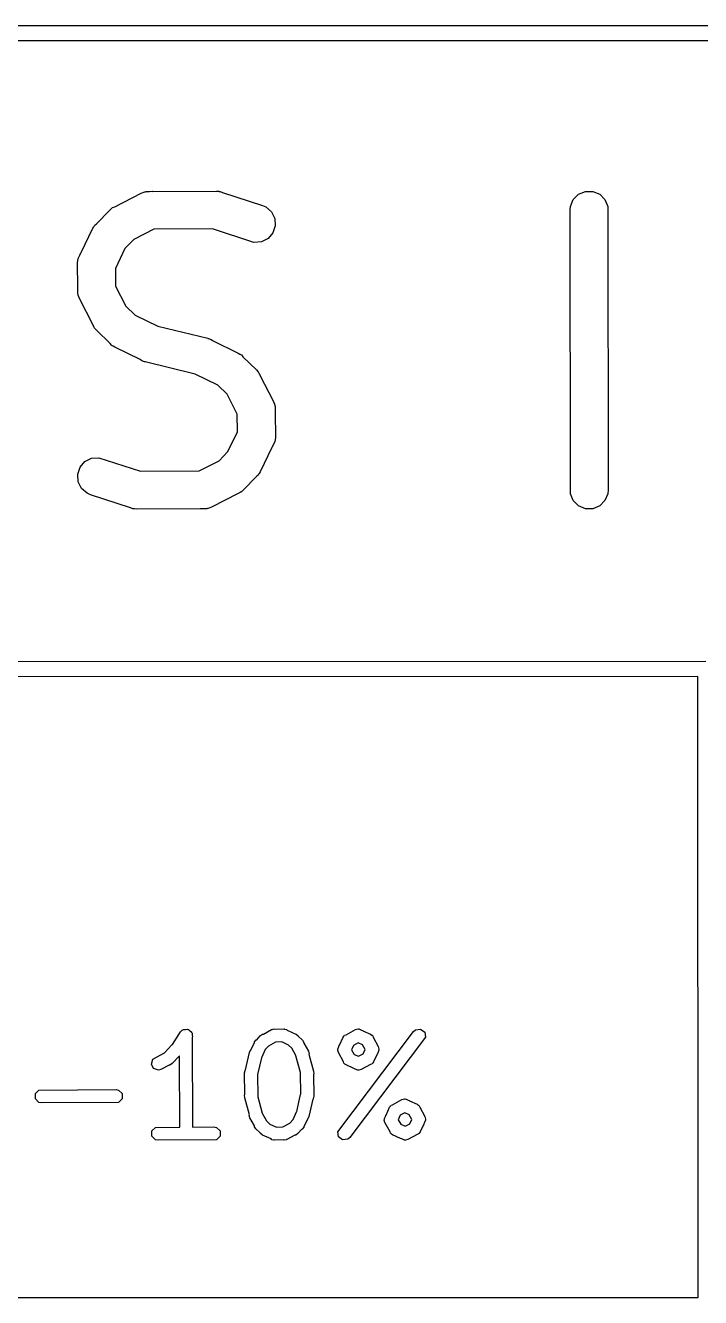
# Model space of a CAD drawing. Extents: x 138 to 258, y -115 to -93.
# Drawn here: x 231.01 to 236.41, y -103.04 to -92.88 of the extents above; entities that cross this region are included whole.
import ezdxf

# ---------------------------------------------------------------- set-up
doc = ezdxf.new("R2010")
doc.units = 0
doc.layers.add('BLACK', color=7, linetype='CONTINUOUS')

msp = doc.modelspace()

# ---------------------------------------------------------------- linework, layer by layer
at = {"layer": 'BLACK', "linetype": 'CONTINUOUS'}
for p, q in [((164.0343, -92.879934), (258.0386, -92.8751)), ((257.975155, -92.99727), (164.117349, -93.002096)), ((231.935193, -94.214693), (231.963096, -94.204015)), ((231.963096, -94.204015), (231.968558, -94.203626)), ((231.968558, -94.203626), (231.973616, -94.201532)), ((231.973616, -94.201532), (231.999968, -94.201394)), ((231.999968, -94.201394), (232.022409, -94.1998)), ((232.022409, -94.1998), (232.026774, -94.201255)), ((232.026774, -94.201255), (232.535539, -94.198604)), ((232.535539, -94.198604), (232.550582, -94.200085)), ((232.550582, -94.200085), (232.5546, -94.1998)), ((232.5546, -94.1998), (232.557613, -94.200777)), ((232.557613, -94.200777), (232.565271, -94.201532)), ((232.565271, -94.201532), (232.584553, -94.209519)), ((235.431137, -94.224288), (235.486074, -94.201532)), ((235.486074, -94.201532), (235.545538, -94.201532)), ((235.545538, -94.201532), (235.600475, -94.224288)), ((231.724043, -94.32317), (231.935193, -94.214693)), ((232.584553, -94.209519), (232.903047, -94.312863)), ((235.366334, -94.321272), (235.38909, -94.266335)), ((235.38909, -94.266335), (235.431137, -94.224288)), ((235.600475, -94.224288), (235.642522, -94.266335)), ((235.642522, -94.266335), (235.665278, -94.321272)), ((231.577157, -94.458716), (231.682709, -94.349679)), ((231.682709, -94.349679), (231.694395, -94.340087)), ((231.694395, -94.340087), (231.697033, -94.337047)), ((231.697033, -94.337047), (231.699888, -94.33558)), ((231.699888, -94.33558), (231.705803, -94.330726)), ((231.705803, -94.330726), (231.724043, -94.32317)), ((232.903047, -94.312863), (232.930327, -94.325043)), ((232.930327, -94.325043), (232.975249, -94.364003)), ((232.975249, -94.364003), (233.001842, -94.417189)), ((235.363406, -94.351004), (235.366334, -94.321272)), ((235.366334, -96.615936), (235.363406, -94.351004)), ((235.665278, -94.321272), (235.668206, -96.586204)), ((231.453473, -94.689493), (231.547723, -94.495724)), ((231.547723, -94.495724), (231.555778, -94.482927)), ((231.555778, -94.482927), (231.557318, -94.479211)), ((231.557318, -94.479211), (231.559606, -94.476847)), ((231.559606, -94.476847), (231.563639, -94.470441)), ((231.563639, -94.470441), (231.577157, -94.458716)), ((232.034808, -94.50324), (231.875675, -94.584994)), ((232.503418, -94.500798), (232.034808, -94.50324)), ((232.835793, -94.608646), (232.503418, -94.500798)), ((233.006057, -94.476503), (232.987253, -94.532916)), ((233.001842, -94.417189), (233.006057, -94.476503)), ((231.875675, -94.584994), (231.804637, -94.658378)), ((232.895106, -94.60443), (232.835793, -94.608646)), ((232.948292, -94.577837), (232.895106, -94.60443)), ((232.987253, -94.532916), (232.948292, -94.577837)), ((231.430608, -94.736503), (231.443236, -94.71054)), ((231.443236, -94.71054), (231.45088, -94.692087)), ((231.45088, -94.692087), (231.453473, -94.689493)), ((231.804637, -94.658378), (231.727902, -94.816138)), ((231.425196, -94.776756), (231.428124, -94.747024)), ((231.427495, -94.967264), (231.425196, -94.776756)), ((231.428124, -94.747024), (231.430219, -94.741964)), ((231.430219, -94.741964), (231.430608, -94.736503)), ((231.727902, -94.816138), (231.729611, -94.957741)), ((231.426393, -94.970571), (231.427495, -94.967264)), ((231.427768, -94.989931), (231.426393, -94.970571)), ((231.428124, -95.019364), (231.427768, -94.989931)), ((231.430219, -95.024423), (231.428124, -95.019364)), ((231.729611, -94.957741), (231.811586, -95.117304)), ((231.430608, -95.029885), (231.430219, -95.024423)), ((231.441285, -95.057787), (231.430608, -95.029885)), ((231.549762, -95.268936), (231.441285, -95.057787)), ((231.811586, -95.117304), (231.884972, -95.188344)), ((231.884972, -95.188344), (232.066871, -95.276821)), ((231.557318, -95.287177), (231.549762, -95.268936)), ((231.562172, -95.293091), (231.557318, -95.287177)), ((231.563639, -95.295947), (231.562172, -95.293091)), ((231.566679, -95.298584), (231.563639, -95.295947)), ((231.576271, -95.310271), (231.566679, -95.298584)), ((231.685308, -95.415822), (231.576271, -95.310271)), ((232.066871, -95.276821), (232.466063, -95.373973)), ((231.697033, -95.429341), (231.685308, -95.415822)), ((232.466063, -95.373973), (232.468257, -95.374757)), ((232.468257, -95.374757), (232.469354, -95.374835)), ((232.469354, -95.374835), (232.471784, -95.376017)), ((232.471784, -95.376017), (232.494197, -95.384025)), ((232.494197, -95.384025), (232.505564, -95.392447)), ((232.505564, -95.392447), (232.710133, -95.49195)), ((231.703438, -95.433373), (231.697033, -95.429341)), ((231.705803, -95.435662), (231.703438, -95.433373)), ((231.709521, -95.437202), (231.705803, -95.435662)), ((231.722316, -95.445256), (231.709521, -95.437202)), ((231.926883, -95.544759), (231.722316, -95.445256)), ((232.710133, -95.49195), (232.722929, -95.500005)), ((232.722929, -95.500005), (232.726646, -95.501545)), ((232.726646, -95.501545), (232.729009, -95.503833)), ((232.729009, -95.503833), (232.735416, -95.507866)), ((232.735416, -95.507866), (232.74714, -95.521384)), ((232.74714, -95.521384), (232.856178, -95.626936)), ((231.938252, -95.553183), (231.926883, -95.544759)), ((231.960664, -95.56119), (231.938252, -95.553183)), ((231.963095, -95.562373), (231.960664, -95.56119)), ((231.964191, -95.56245), (231.963095, -95.562373)), ((231.966386, -95.563235), (231.964191, -95.56245)), ((232.365575, -95.660385), (231.966386, -95.563235)), ((232.856178, -95.626936), (232.865769, -95.638622)), ((232.547478, -95.748864), (232.365575, -95.660385)), ((232.865769, -95.638622), (232.86881, -95.64126)), ((232.86881, -95.64126), (232.870276, -95.644115)), ((232.870276, -95.644115), (232.875131, -95.65003)), ((232.875131, -95.65003), (232.882686, -95.66827)), ((232.882686, -95.66827), (232.991164, -95.87942)), ((232.620862, -95.819902), (232.547478, -95.748864)), ((232.702837, -95.979465), (232.620862, -95.819902)), ((232.991164, -95.87942), (233.001842, -95.907323)), ((233.001842, -95.907323), (233.00223, -95.912785)), ((233.00223, -95.912785), (233.004325, -95.917843)), ((233.004325, -95.917843), (233.00468, -95.947259)), ((232.704546, -96.121067), (232.702837, -95.979465)), ((233.00468, -95.947259), (233.006057, -95.966636)), ((233.006057, -95.966636), (233.004953, -95.969945)), ((233.004953, -95.969945), (233.007253, -96.160451)), ((232.627812, -96.278827), (232.704546, -96.121067)), ((232.98921, -96.226672), (232.981569, -96.24512)), ((233.001842, -96.200703), (232.98921, -96.226672)), ((233.00223, -96.19524), (233.001842, -96.200703)), ((233.004325, -96.190183), (233.00223, -96.19524)), ((233.007253, -96.160451), (233.004325, -96.190183)), ((231.484157, -96.359371), (231.537343, -96.332778)), ((231.537343, -96.332778), (231.596657, -96.328562)), ((231.596657, -96.328562), (231.929031, -96.436409)), ((232.556772, -96.352214), (232.627812, -96.278827)), ((232.978976, -96.247712), (232.884726, -96.441482)), ((232.981569, -96.24512), (232.978976, -96.247712)), ((231.426392, -96.460705), (231.445196, -96.404293)), ((231.445196, -96.404293), (231.484157, -96.359371)), ((231.929031, -96.436409), (232.39764, -96.433967)), ((232.39764, -96.433967), (232.556772, -96.352214)), ((232.884726, -96.441482), (232.876672, -96.454275)), ((231.430608, -96.520019), (231.426392, -96.460705)), ((231.457201, -96.573205), (231.430608, -96.520019)), ((232.855295, -96.478486), (232.749741, -96.587529)), ((232.86881, -96.466766), (232.855295, -96.478486)), ((232.872842, -96.46036), (232.86881, -96.466766)), ((232.875132, -96.457995), (232.872842, -96.46036)), ((232.876672, -96.454275), (232.875132, -96.457995)), ((231.502123, -96.612166), (231.457201, -96.573205)), ((231.529403, -96.624345), (231.502123, -96.612166)), ((231.847891, -96.727687), (231.529403, -96.624345)), ((232.708402, -96.614039), (232.497256, -96.722515)), ((232.726647, -96.606482), (232.708402, -96.614039)), ((232.732563, -96.601626), (232.726647, -96.606482)), ((232.735416, -96.600161), (232.732563, -96.601626)), ((232.73805, -96.597122), (232.735416, -96.600161)), ((232.749741, -96.587529), (232.73805, -96.597122)), ((235.38909, -96.670873), (235.366334, -96.615936)), ((235.665278, -96.615936), (235.642522, -96.670873)), ((235.668206, -96.586204), (235.665278, -96.615936)), ((231.867178, -96.735676), (231.847891, -96.727687)), ((231.874836, -96.73643), (231.867178, -96.735676)), ((231.87785, -96.737408), (231.874836, -96.73643)), ((231.881866, -96.737122), (231.87785, -96.737408)), ((231.89691, -96.738604), (231.881866, -96.737122)), ((232.405677, -96.735952), (231.89691, -96.738604)), ((232.41004, -96.737407), (232.405677, -96.735952)), ((232.432465, -96.735813), (232.41004, -96.737407)), ((232.458833, -96.735676), (232.432465, -96.735813)), ((232.463892, -96.73358), (232.458833, -96.735676)), ((232.469354, -96.733192), (232.463892, -96.73358)), ((232.497256, -96.722515), (232.469354, -96.733192)), ((235.431137, -96.71292), (235.38909, -96.670873)), ((235.486074, -96.735676), (235.431137, -96.71292)), ((235.545538, -96.735676), (235.486074, -96.735676)), ((235.600475, -96.71292), (235.545538, -96.735676)), ((235.642522, -96.670873), (235.600475, -96.71292)), ((214.247846, -97.959923), (236.4486, -97.9551)), ((236.385117, -98.077285), (214.282291, -98.082087)), ((236.386567, -103.036418), (236.385117, -98.077285)), ((232.24784, -100.915403), (232.26254, -100.900671)), ((232.26254, -100.900671), (232.267926, -100.899593)), ((232.267926, -100.899593), (232.271809, -100.895711)), ((232.271809, -100.895711), (232.287342, -100.895711)), ((232.287342, -100.895711), (232.302573, -100.892665)), ((232.302573, -100.892665), (232.307142, -100.895711)), ((232.307142, -100.895711), (232.312633, -100.895711)), ((232.312633, -100.895711), (232.323614, -100.906692)), ((232.323614, -100.906692), (232.336541, -100.91531)), ((232.911291, -100.932964), (232.976181, -100.897282)), ((232.976181, -100.897282), (232.978757, -100.896576)), ((232.978757, -100.896576), (232.979623, -100.895711)), ((232.979623, -100.895711), (232.982342, -100.895594)), ((232.982342, -100.895594), (232.996254, -100.891785)), ((232.996254, -100.891785), (233.0048, -100.894634)), ((233.0048, -100.894634), (233.074541, -100.891651)), ((233.074541, -100.891651), (233.07716, -100.892172)), ((233.07716, -100.892172), (233.078322, -100.891785)), ((233.078322, -100.891785), (233.080763, -100.892888)), ((233.080763, -100.892888), (233.094953, -100.895711)), ((233.094953, -100.895711), (233.101506, -100.902264)), ((233.101506, -100.902264), (233.169428, -100.932964)), ((233.507266, -101.713682), (234.11246, -100.912665)), ((233.572248, -100.938245), (233.646741, -100.897282)), ((233.646741, -100.897282), (233.666814, -100.891785)), ((233.666814, -100.891785), (233.670594, -100.893045)), ((233.670594, -100.893045), (233.674376, -100.891785)), ((233.674376, -100.891785), (233.695624, -100.901389)), ((233.695624, -100.901389), (233.705544, -100.904696)), ((233.705544, -100.904696), (233.706304, -100.906216)), ((233.706304, -100.906216), (233.768956, -100.934535)), ((234.11246, -100.912665), (234.12806, -100.898889)), ((234.12806, -100.898889), (234.168517, -100.893422)), ((234.168517, -100.893422), (234.20099, -100.918163)), ((232.179997, -101.019034), (232.18451, -101.016018)), ((232.18451, -101.016018), (232.24784, -100.915403)), ((232.336541, -100.91531), (232.337618, -100.920696)), ((232.337618, -100.920696), (232.341501, -100.924579)), ((232.341501, -100.924579), (232.341581, -100.940514)), ((232.341581, -100.940514), (232.344547, -100.955343)), ((232.344547, -100.955343), (232.341679, -100.959898)), ((232.341679, -100.959898), (232.345298, -101.675451)), ((232.811314, -101.060358), (232.838995, -100.99912)), ((232.838995, -100.999086), (232.839026, -100.99905)), ((232.838995, -100.99912), (232.838995, -100.999086)), ((232.839026, -100.99905), (232.840567, -100.995643)), ((232.840567, -100.995643), (232.853327, -100.979202)), ((232.853327, -100.979202), (232.858255, -100.977559)), ((232.858255, -100.977559), (232.885171, -100.947477)), ((232.885171, -100.947477), (232.885232, -100.947295)), ((232.885232, -100.947295), (232.885433, -100.947184)), ((232.885433, -100.947184), (232.88781, -100.944528)), ((232.88781, -100.944528), (232.905114, -100.932965)), ((232.905114, -100.932965), (232.911291, -100.932964)), ((233.007464, -100.998013), (232.951356, -101.028867)), ((233.057689, -100.995864), (233.007464, -100.998013)), ((233.111667, -101.020263), (233.057689, -100.995864)), ((233.169428, -100.932964), (233.169461, -100.932965)), ((233.169461, -100.932965), (233.169494, -100.932994)), ((233.169494, -100.932994), (233.172902, -100.934535)), ((233.172902, -100.934535), (233.189343, -100.947295)), ((233.189343, -100.947295), (233.190986, -100.952225)), ((233.190986, -100.952225), (233.221068, -100.979141)), ((233.221068, -100.979141), (233.221249, -100.979202)), ((233.221249, -100.979202), (233.221358, -100.979401)), ((233.221358, -100.979401), (233.224018, -100.981781)), ((233.224018, -100.981781), (233.235581, -100.999086)), ((233.235581, -100.999086), (233.23558, -101.005262)), ((233.23558, -101.005262), (233.271264, -101.070149)), ((233.52006, -101.021041), (233.548379, -100.95839)), ((233.548379, -100.95839), (233.55489, -100.95)), ((233.55489, -100.95), (233.555792, -100.947295)), ((233.555792, -100.947295), (233.557881, -100.946145)), ((233.557881, -100.946145), (233.561139, -100.941949)), ((233.561139, -100.941949), (233.572248, -100.938245)), ((234.206457, -100.95862), (233.601263, -101.759637)), ((233.669214, -101.002857), (233.632579, -101.023003)), ((233.704342, -101.018735), (233.669214, -101.002857)), ((233.768956, -100.934535), (233.777345, -100.941046)), ((233.777345, -100.941046), (233.780051, -100.941948)), ((233.780051, -100.941948), (233.7812, -100.944037)), ((233.7812, -100.944037), (233.785397, -100.947295)), ((233.785397, -100.947295), (233.7891, -100.958404)), ((233.7891, -100.958404), (233.830064, -101.032897)), ((234.20099, -100.918163), (234.206457, -100.95862)), ((232.028405, -101.133562), (232.119354, -101.083549)), ((232.119354, -101.083549), (232.119574, -101.083488)), ((232.119574, -101.083488), (232.179997, -101.019034)), ((232.239696, -101.106282), (232.180925, -101.168975)), ((232.242579, -101.676343), (232.239696, -101.106282)), ((232.768218, -101.218875), (232.799274, -101.081067)), ((232.799274, -101.081067), (232.808163, -101.062249)), ((232.808163, -101.062249), (232.811314, -101.060358)), ((232.898729, -101.117859), (232.895778, -101.12166)), ((232.926293, -101.056879), (232.898729, -101.117859)), ((232.951356, -101.028867), (232.926293, -101.056879)), ((233.139677, -101.045325), (233.111667, -101.020263)), ((233.171637, -101.103442), (233.139677, -101.045325)), ((233.171808, -101.106941), (233.171637, -101.103442)), ((233.208203, -101.239321), (233.171808, -101.106941)), ((233.271264, -101.070149), (233.276761, -101.090222)), ((233.276761, -101.090222), (233.275304, -101.09459)), ((233.275304, -101.09459), (233.312555, -101.230081)), ((233.505629, -101.05297), (233.51523, -101.031728)), ((233.506889, -101.056751), (233.505629, -101.05297)), ((233.505629, -101.060532), (233.506889, -101.056751)), ((233.511126, -101.080605), (233.505629, -101.060532)), ((233.552087, -101.155092), (233.511126, -101.080605)), ((233.51523, -101.031728), (233.518539, -101.021802)), ((233.518539, -101.021802), (233.52006, -101.021041)), ((233.632579, -101.023003), (233.616701, -101.058131)), ((233.616701, -101.058131), (233.636847, -101.094766)), ((233.636847, -101.094766), (233.671975, -101.110644)), ((233.671975, -101.110644), (233.70861, -101.090498)), ((233.724488, -101.05537), (233.704342, -101.018735)), ((233.70861, -101.090498), (233.724488, -101.05537)), ((233.821129, -101.09246), (233.792811, -101.155112)), ((233.82265, -101.0917), (233.821129, -101.09246)), ((233.825956, -101.08178), (233.82265, -101.0917)), ((233.835561, -101.060532), (233.825956, -101.08178)), ((233.830064, -101.032897), (233.835561, -101.05297)), ((233.835561, -101.05297), (233.8343, -101.056751)), ((233.8343, -101.056751), (233.835561, -101.060532)), ((232.015495, -101.172292), (232.028405, -101.133562)), ((232.033752, -101.208807), (232.015495, -101.172292)), ((232.072482, -101.221717), (232.033752, -101.208807)), ((232.092555, -101.21622), (232.072482, -101.221717)), ((232.157442, -101.180538), (232.092555, -101.21622)), ((232.163621, -101.180538), (232.157442, -101.180538)), ((232.180925, -101.168975), (232.163621, -101.180538)), ((232.764488, -101.222606), (232.768218, -101.218875)), ((232.895778, -101.12166), (232.865515, -101.255955)), ((233.555792, -101.166207), (233.552087, -101.155092)), ((233.559991, -101.169465), (233.555792, -101.166207)), ((233.561139, -101.171553), (233.559991, -101.169465)), ((233.563841, -101.172453), (233.561139, -101.171553)), ((233.572234, -101.178967), (233.563841, -101.172453)), ((233.634885, -101.207285), (233.572234, -101.178967)), ((233.635646, -101.208807), (233.634885, -101.207285)), ((233.645572, -101.212115), (233.635646, -101.208807)), ((233.666814, -101.221717), (233.645572, -101.212115)), ((233.694449, -101.21622), (233.674376, -101.221717)), ((233.768936, -101.175258), (233.694449, -101.21622)), ((233.780051, -101.171554), (233.768936, -101.175258)), ((233.783309, -101.167354), (233.780051, -101.171554)), ((233.785397, -101.166207), (233.783309, -101.167354)), ((233.786297, -101.163504), (233.785397, -101.166207)), ((233.792811, -101.155112), (233.786297, -101.163504)), ((232.760428, -101.243018), (232.764488, -101.222606)), ((232.76384, -101.416714), (232.760428, -101.243018)), ((232.865515, -101.255955), (232.863775, -101.259637)), ((232.863775, -101.259637), (232.867108, -101.429284)), ((233.207468, -101.243018), (233.208203, -101.239321)), ((233.2108, -101.412664), (233.207468, -101.243018)), ((233.313567, -101.250869), (233.310735, -101.255587)), ((233.310735, -101.255587), (233.314148, -101.429284)), ((233.312555, -101.230081), (233.313567, -101.250869)), ((233.670594, -101.220456), (233.666814, -101.221717)), ((233.674376, -101.221717), (233.670594, -101.220456)), ((231.088087, -101.408872), (231.116955, -101.380004)), ((231.088087, -101.449696), (231.088087, -101.408872)), ((231.116955, -101.380004), (231.733421, -101.375944)), ((231.733421, -101.375944), (231.753833, -101.380004)), ((231.753833, -101.380004), (231.782701, -101.408872)), ((231.782701, -101.408872), (231.782701, -101.449696)), ((232.761009, -101.421433), (232.76384, -101.416714)), ((232.762021, -101.442221), (232.761009, -101.421433)), ((233.178797, -101.550641), (233.209061, -101.416347)), ((233.209061, -101.416347), (233.2108, -101.412664)), ((231.116955, -101.478564), (231.088087, -101.449696)), ((231.137367, -101.482624), (231.116955, -101.478564)), ((231.753833, -101.478564), (231.137367, -101.482624)), ((231.782701, -101.449696), (231.753833, -101.478564)), ((232.799271, -101.577711), (232.762021, -101.442221)), ((232.867108, -101.429284), (232.866372, -101.43298)), ((232.866372, -101.43298), (232.902768, -101.565361)), ((233.306357, -101.453426), (233.275302, -101.591235)), ((233.310088, -101.449696), (233.306357, -101.453426)), ((233.314148, -101.429284), (233.310088, -101.449696)), ((233.892594, -101.57984), (233.920914, -101.517189)), ((233.920914, -101.517189), (233.927424, -101.5088)), ((233.927424, -101.5088), (233.928326, -101.506095)), ((233.928326, -101.506095), (233.930416, -101.504945)), ((233.930416, -101.504945), (233.933674, -101.500748)), ((233.933674, -101.500748), (233.944783, -101.497044)), ((233.944783, -101.497044), (234.019273, -101.456082)), ((234.019273, -101.456082), (234.039346, -101.450585)), ((234.039346, -101.450585), (234.043127, -101.451845)), ((234.043127, -101.451845), (234.046909, -101.450585)), ((234.046909, -101.450585), (234.068151, -101.460186)), ((234.068151, -101.460186), (234.078077, -101.463495)), ((234.078077, -101.463495), (234.078837, -101.465016)), ((234.078837, -101.465016), (234.141489, -101.493335)), ((234.141489, -101.493335), (234.149878, -101.499846)), ((234.149878, -101.499846), (234.152584, -101.500748)), ((234.152584, -101.500748), (234.153733, -101.502837)), ((234.153733, -101.502837), (234.15793, -101.506095)), ((234.15793, -101.506095), (234.161633, -101.517204)), ((234.161633, -101.517204), (234.202597, -101.591697)), ((232.797815, -101.58208), (232.799271, -101.577711)), ((232.803313, -101.602153), (232.797815, -101.58208)), ((232.838995, -101.667038), (232.803313, -101.602153)), ((232.902768, -101.565361), (232.902938, -101.568858)), ((232.902938, -101.568858), (232.9349, -101.626979)), ((233.12322, -101.643434), (233.148281, -101.615424)), ((233.148281, -101.615424), (233.175847, -101.554443)), ((233.175847, -101.554443), (233.178797, -101.550641)), ((233.263261, -101.611943), (233.23558, -101.673181)), ((233.266413, -101.610053), (233.263261, -101.611943)), ((233.275302, -101.591235), (233.266413, -101.610053)), ((233.878162, -101.611769), (233.887763, -101.590527)), ((233.879422, -101.615551), (233.878162, -101.611769)), ((233.878162, -101.619333), (233.879422, -101.615551)), ((233.883659, -101.639406), (233.878162, -101.619333)), ((233.887763, -101.590527), (233.891072, -101.580602)), ((233.891072, -101.580602), (233.892594, -101.57984)), ((234.005113, -101.581803), (233.989235, -101.616931)), ((233.989235, -101.616931), (234.009381, -101.653565)), ((234.041747, -101.561658), (234.005113, -101.581803)), ((234.076875, -101.577535), (234.041747, -101.561658)), ((234.097021, -101.61417), (234.076875, -101.577535)), ((234.081143, -101.649298), (234.097021, -101.61417)), ((234.208094, -101.619332), (234.198489, -101.64058)), ((234.202597, -101.591697), (234.208094, -101.61177)), ((234.208094, -101.61177), (234.206833, -101.615551)), ((234.206833, -101.615551), (234.208094, -101.619332)), ((232.019421, -101.706899), (232.048289, -101.678031)), ((232.019421, -101.747723), (232.019421, -101.706899)), ((232.048289, -101.678031), (232.242579, -101.676343)), ((232.345298, -101.675451), (232.515741, -101.673971)), ((232.515741, -101.673971), (232.536153, -101.678031)), ((232.536153, -101.678031), (232.565021, -101.706899)), ((232.565021, -101.706899), (232.565021, -101.747723)), ((232.838995, -101.673216), (232.838995, -101.667038)), ((232.850557, -101.690521), (232.838995, -101.673216)), ((232.853218, -101.692902), (232.850557, -101.690521)), ((232.853327, -101.6931), (232.853218, -101.692902)), ((232.853505, -101.693159), (232.853327, -101.6931)), ((232.883588, -101.720076), (232.853505, -101.693159)), ((232.885232, -101.725007), (232.883588, -101.720076)), ((232.901674, -101.737767), (232.885232, -101.725007)), ((232.9349, -101.626979), (232.962906, -101.652037)), ((232.962906, -101.652037), (233.016886, -101.676437)), ((233.016886, -101.676437), (233.067111, -101.674288)), ((233.067111, -101.674288), (233.12322, -101.643434)), ((233.186766, -101.727775), (233.169461, -101.739337)), ((233.189145, -101.725115), (233.186766, -101.727775)), ((233.189343, -101.725007), (233.189145, -101.725115)), ((233.189402, -101.724828), (233.189343, -101.725007)), ((233.21632, -101.694742), (233.189402, -101.724828)), ((233.221249, -101.6931), (233.21632, -101.694742)), ((233.234009, -101.676659), (233.221249, -101.6931)), ((233.235549, -101.673251), (233.234009, -101.676659)), ((233.235581, -101.673216), (233.235549, -101.673251)), ((233.23558, -101.673181), (233.235581, -101.673216)), ((233.512733, -101.754139), (233.507266, -101.713682)), ((233.924621, -101.713892), (233.883659, -101.639406)), ((233.928326, -101.725007), (233.924621, -101.713892)), ((233.932525, -101.728266), (233.928326, -101.725007)), ((234.009381, -101.653565), (234.044508, -101.669443)), ((234.044508, -101.669443), (234.081143, -101.649298)), ((234.155842, -101.726154), (234.152584, -101.730354)), ((234.15793, -101.725007), (234.155842, -101.726154)), ((234.15883, -101.722304), (234.15793, -101.725007)), ((234.165344, -101.713912), (234.15883, -101.722304)), ((234.193662, -101.65126), (234.165344, -101.713912)), ((234.195183, -101.6505), (234.193662, -101.65126)), ((234.198489, -101.64058), (234.195183, -101.6505)), ((232.048289, -101.776591), (232.019421, -101.747723)), ((232.068701, -101.780651), (232.048289, -101.776591)), ((232.536153, -101.776591), (232.068701, -101.780651)), ((232.565021, -101.747723), (232.536153, -101.776591)), ((232.905079, -101.739306), (232.901674, -101.737767)), ((232.905114, -101.739337), (232.905079, -101.739306)), ((232.905147, -101.739337), (232.905114, -101.739337)), ((232.973069, -101.770037), (232.905147, -101.739337)), ((232.979623, -101.776591), (232.973069, -101.770037)), ((232.993812, -101.779413), (232.979623, -101.776591)), ((232.996254, -101.780517), (232.993812, -101.779413)), ((232.997415, -101.780129), (232.996254, -101.780517)), ((233.000035, -101.780651), (232.997415, -101.780129)), ((233.069774, -101.777667), (233.000035, -101.780651)), ((233.078322, -101.780517), (233.069774, -101.777667)), ((233.092233, -101.776707), (233.078322, -101.780517)), ((233.094953, -101.776591), (233.092233, -101.776707)), ((233.095818, -101.775725), (233.094953, -101.776591)), ((233.098395, -101.77502), (233.095818, -101.775725)), ((233.163283, -101.739337), (233.098395, -101.77502)), ((233.169461, -101.739337), (233.163283, -101.739337)), ((233.545206, -101.77888), (233.512733, -101.754139)), ((233.585663, -101.773413), (233.545206, -101.77888)), ((233.601263, -101.759637), (233.585663, -101.773413)), ((233.933674, -101.730354), (233.932525, -101.728266)), ((233.936376, -101.731254), (233.933674, -101.730354)), ((233.944768, -101.737767), (233.936376, -101.731254)), ((234.007418, -101.766085), (233.944768, -101.737767)), ((234.008179, -101.767607), (234.007418, -101.766085)), ((234.018103, -101.770915), (234.008179, -101.767607)), ((234.039346, -101.780517), (234.018103, -101.770915)), ((234.043127, -101.779256), (234.039346, -101.780517)), ((234.046909, -101.780517), (234.043127, -101.779256)), ((234.066982, -101.77502), (234.046909, -101.780517)), ((234.141469, -101.734058), (234.066982, -101.77502)), ((234.152584, -101.730354), (234.141469, -101.734058)), ((214.28374, -103.037763), (236.386567, -103.036418))]:
    msp.add_line(p, q, dxfattribs=at)

doc.saveas('drawing.dxf')
